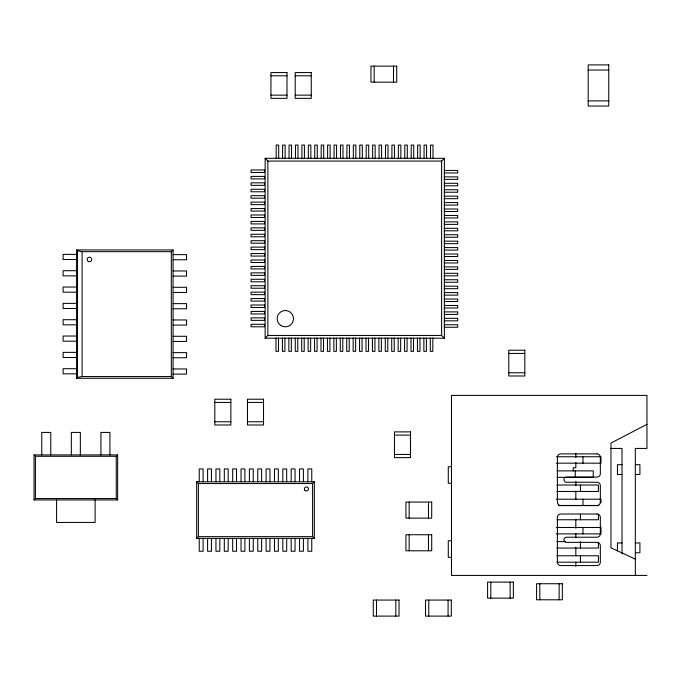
<?xml version="1.0" encoding="UTF-8"?>
<svg xmlns="http://www.w3.org/2000/svg" width="681" height="681" viewBox="0 0 681 681"><rect width="100%" height="100%" fill="white"/><g stroke="black" fill="none" stroke-linecap="round" stroke-linejoin="round"><path stroke-width="1.02" d="M173.059 378.278L171.323 376.55L171.323 251.672L173.059 249.944L76.612 249.944L76.612 378.278L173.059 378.278L173.059 249.944M76.612 378.278L77.481 377.419L82.095 376.55L171.323 376.55M34.05 499.939L35.429 498.56L116.255 498.56L117.643 499.939L117.643 454.925L34.05 454.925L34.05 499.939L117.643 499.939M34.05 454.925L35.429 456.304L116.255 456.304L117.643 454.925M265.139 158.307L267.888 161.065L441.611 161.065L444.37 158.307L444.37 338.202L265.139 338.202L265.139 158.307L444.37 158.307M265.139 338.202L267.888 335.452L267.888 161.065M196.664 538.39L198.401 536.645L312.588 536.645L314.333 538.39L314.333 481.807L196.664 481.807L196.664 538.39L314.333 538.39M196.664 481.807L198.401 483.544L312.588 483.544L314.333 481.807M646.95 424.331L610.976 443.059L610.976 547.856L635.33 559.101M588.18 70.032L608.754 70.032M270.953 75.804L286.999 75.804M295.205 75.804L311.26 75.804M270.953 95.127L286.999 95.127M295.205 95.127L311.26 95.127M588.18 100.899L608.754 100.899M444.293 170.437L457.717 170.437L457.717 172.94L444.293 172.94M444.293 176.864L457.717 176.864L457.717 179.375L444.293 179.375M444.293 183.291L457.717 183.291L457.717 185.802L444.293 185.802M444.293 189.727L457.717 189.727L457.717 192.229L444.293 192.229M444.293 196.154L457.717 196.154L457.717 198.665L444.293 198.665M444.293 202.58L457.717 202.58L457.717 205.092L444.293 205.092M444.293 209.016L457.717 209.016L457.717 211.519L444.293 211.519M444.293 215.443L457.717 215.443L457.717 217.954L444.293 217.954M444.293 221.87L457.717 221.87L457.717 224.381L444.293 224.381M444.293 228.305L457.717 228.305L457.717 230.808L444.293 230.808M444.293 234.732L457.717 234.732L457.717 237.243L444.293 237.243M444.293 241.159L457.717 241.159L457.717 243.67L444.293 243.67M444.293 247.595L457.717 247.595L457.717 250.097L444.293 250.097M76.612 249.944L77.481 250.812L82.095 251.672L171.323 251.672M444.293 254.022L457.717 254.022L457.717 256.533L444.293 256.533M76.612 254.379L63.112 254.379L63.112 259.521L76.612 259.521M173.059 254.634L186.56 254.634L186.56 259.776L173.059 259.776M444.293 260.457L457.717 260.457L457.717 262.96L444.293 262.96M444.293 266.884L457.717 266.884L457.717 269.387L444.293 269.387M76.612 270.706L63.112 270.706L63.112 275.856L76.612 275.856M173.059 270.97L186.56 270.97L186.56 276.111L173.059 276.111M444.293 273.311L457.717 273.311L457.717 275.822L444.293 275.822M444.293 279.746L457.717 279.746L457.717 282.249L444.293 282.249M444.293 286.173L457.717 286.173L457.717 288.684L444.293 288.684M76.612 287.041L63.112 287.041L63.112 292.183L76.612 292.183M173.059 287.297L186.56 287.297L186.56 292.447L173.059 292.447M444.293 292.6L457.717 292.6L457.717 295.111L444.293 295.111M444.293 299.036L457.717 299.036L457.717 301.538L444.293 301.538M76.612 303.377L63.112 303.377L63.112 308.519L76.612 308.519M173.059 303.632L186.56 303.632L186.56 308.774L173.059 308.774M444.293 305.463L457.717 305.463L457.717 307.974L444.293 307.974M444.293 311.889L457.717 311.889L457.717 314.401L444.293 314.401M444.293 318.325L457.717 318.325L457.717 320.828L444.293 320.828M76.612 319.704L63.112 319.704L63.112 324.846L76.612 324.846M173.059 319.959L186.56 319.959L186.56 325.109L173.059 325.109M444.293 324.752L457.717 324.752L457.717 327.263L444.293 327.263M267.888 335.452L441.611 335.452L444.37 338.202M76.612 336.039L63.112 336.039L63.112 341.181L76.612 341.181M173.059 336.295L186.56 336.295L186.56 341.436L173.059 341.436M76.612 352.366L63.112 352.366L63.112 357.516L76.612 357.516M173.059 352.63L186.56 352.63L186.56 357.772L173.059 357.772M508.784 353.448L524.83 353.448M76.612 368.702L63.112 368.702L63.112 373.843L76.612 373.843M173.059 368.957L186.56 368.957L186.56 374.099L173.059 374.099M508.784 372.771L524.83 372.771M214.804 402.437L230.859 402.437M247.475 402.437L263.521 402.437M214.804 421.769L230.859 421.769M247.475 421.769L263.521 421.769M394.461 435.108L410.507 435.108M610.465 448.43L622.017 448.43L622.017 553.713M394.461 454.431L410.507 454.431M556.437 456.747L600.982 456.747L600.982 463.174L556.275 463.174M622.017 464.672L617.429 464.672L617.429 474.487L622.017 474.487M635.33 464.672L639.919 464.672L639.919 474.487L635.33 474.487M451.418 466.757L448.285 466.757L448.285 483.28L451.418 483.28M557.032 470.886L593.262 470.886L593.262 477.321L557.032 477.321M556.879 485.034L598.412 485.034L598.412 491.461L556.879 491.461M556.275 499.182L600.982 499.182L600.982 502.859M558.556 505.608L598.863 505.608M556.879 519.756L598.412 519.756L598.412 514.249M556.275 527.469L600.982 527.469L600.982 533.904L556.275 533.904M451.418 540.757L448.285 540.757L448.285 557.279L451.418 557.279M556.879 541.616L565.349 541.616M622.017 542.944L617.429 542.944L617.429 550.793M635.33 542.944L639.919 542.944L639.919 552.759L635.33 552.759M556.879 548.052L598.412 548.052L598.412 542.536M556.879 555.764L598.412 555.764L598.412 562.191L556.879 562.191M646.95 575.419L451.477 575.419L451.477 395.389L646.95 395.389L646.95 448.43L635.33 448.43L635.33 575.419M582.979 456.747L582.979 463.174M582.979 499.182L582.979 505.608M582.979 527.469L582.979 533.904M580.408 485.034L580.408 491.461M580.408 514.249L580.408 519.756M580.408 541.616L580.408 548.052M580.408 555.764L580.408 562.191M575.828 453.52L575.828 457.589M575.828 462.68L575.828 467.77L573.257 467.77L573.257 470.911M575.828 481.458L575.828 485.706M575.828 491.018L575.828 499.522M575.828 519.714L575.828 528.218M575.828 533.529L575.828 537.777M575.828 547.345L575.828 555.841M575.828 562.217L575.828 566.473M575.258 470.886L575.258 477.321M559.135 583.728L559.135 599.782M539.812 583.728L539.812 599.782M510.137 582.102L510.137 598.148M490.814 582.102L490.814 598.148M448.081 600.063L448.081 616.109M441.611 161.065L441.611 335.452M433.005 158.494L433.005 145.07L430.503 145.07L430.503 158.494M432.81 337.938L432.81 351.362L430.298 351.362L430.298 337.938M428.749 600.063L428.749 616.109M428.477 502.067L428.477 518.122M428.477 534.738L428.477 550.784M426.578 158.494L426.578 145.07L424.076 145.07L424.076 158.494M426.383 337.938L426.383 351.362L423.871 351.362L423.871 337.938M420.151 158.494L420.151 145.07L417.64 145.07L417.64 158.494M419.947 337.938L419.947 351.362L417.444 351.362L417.444 337.938M413.716 158.494L413.716 145.07L411.213 145.07L411.213 158.494M413.52 337.938L413.52 351.362L411.009 351.362L411.009 337.938M409.153 502.067L409.153 518.122M409.153 534.738L409.153 550.784M407.289 158.494L407.289 145.07L404.778 145.07L404.778 158.494M407.085 337.938L407.085 351.362L404.582 351.362L404.582 337.938M400.862 158.494L400.862 145.07L398.351 145.07L398.351 158.494M400.658 337.938L400.658 351.362L398.155 351.362L398.155 337.938M395.814 600.063L395.814 616.109M394.427 158.494L394.427 145.07L391.924 145.07L391.924 158.494M394.231 337.938L394.231 351.362L391.72 351.362L391.72 337.938M393.499 66.125L393.499 82.171M388 158.494L388 145.07L385.489 145.07L385.489 158.494M387.795 337.938L387.795 351.362L385.293 351.362L385.293 337.938M381.573 158.494L381.573 145.07L379.062 145.07L379.062 158.494M381.369 337.938L381.369 351.362L378.857 351.362L378.857 337.938M376.491 600.063L376.491 616.109M375.137 158.494L375.137 145.07L372.635 145.07L372.635 158.494M374.942 337.938L374.942 351.362L372.43 351.362L372.43 337.938M374.175 66.125L374.175 82.171M368.71 158.494L368.71 145.07L366.199 145.07L366.199 158.494M368.506 337.938L368.506 351.362L366.003 351.362L366.003 337.938M362.283 158.494L362.283 145.07L359.772 145.07L359.772 158.494M362.079 337.938L362.079 351.362L359.568 351.362L359.568 337.938M355.848 158.494L355.848 145.07L353.345 145.07L353.345 158.494M355.652 337.938L355.652 351.362L353.141 351.362L353.141 337.938M349.421 158.494L349.421 145.07L346.91 145.07L346.91 158.494M349.217 337.938L349.217 351.362L346.714 351.362L346.714 337.938M342.994 158.494L342.994 145.07L340.483 145.07L340.483 158.494M342.79 337.938L342.79 351.362L340.279 351.362L340.279 337.938M336.559 158.494L336.559 145.07L334.056 145.07L334.056 158.494M336.363 337.938L336.363 351.362L333.852 351.362L333.852 337.938M330.132 158.494L330.132 145.07L327.621 145.07L327.621 158.494M329.927 337.938L329.927 351.362L327.425 351.362L327.425 337.938M323.696 158.494L323.696 145.07L321.194 145.07L321.194 158.494M323.501 337.938L323.501 351.362L320.989 351.362L320.989 337.938M317.269 158.494L317.269 145.07L314.767 145.07L314.767 158.494M317.074 337.938L317.074 351.362L314.562 351.362L314.562 337.938M312.588 483.544L312.588 536.645M311.762 481.807L311.762 468.945L307.897 468.945L307.897 481.807M311.762 538.39L311.762 551.244L307.897 551.244L307.897 538.39M310.842 158.494L310.842 145.07L308.331 145.07L308.331 158.494M310.638 337.938L310.638 351.362L308.135 351.362L308.135 337.938M304.407 158.494L304.407 145.07L301.904 145.07L301.904 158.494M304.211 337.938L304.211 351.362L301.7 351.362L301.7 337.938M303.403 481.807L303.403 468.945L299.538 468.945L299.538 481.807M303.403 538.39L303.403 551.244L299.538 551.244L299.538 538.39M297.98 158.494L297.98 145.07L295.469 145.07L295.469 158.494M297.784 337.938L297.784 351.362L295.273 351.362L295.273 337.938M295.043 481.807L295.043 468.945L291.179 468.945L291.179 481.807M295.043 538.39L295.043 551.244L291.179 551.244L291.179 538.39M291.553 158.494L291.553 145.07L289.042 145.07L289.042 158.494M291.349 337.938L291.349 351.362L288.846 351.362L288.846 337.938M286.684 481.807L286.684 468.945L282.828 468.945L282.828 481.807M286.684 538.39L286.684 551.244L282.828 551.244L282.828 538.39M285.118 158.494L285.118 145.07L282.615 145.07L282.615 158.494M284.922 337.938L284.922 351.362L282.411 351.362L282.411 337.938M278.691 158.494L278.691 145.07L276.18 145.07L276.18 158.494M278.486 337.938L278.486 351.362L275.984 351.362L275.984 337.938M278.325 481.807L278.325 468.945L274.469 468.945L274.469 481.807M278.325 538.39L278.325 551.244L274.469 551.244L274.469 538.39M269.965 481.807L269.965 468.945L266.109 468.945L266.109 481.807M269.965 538.39L269.965 551.244L266.109 551.244L266.109 538.39M261.606 481.807L261.606 468.945L257.75 468.945L257.75 481.807M261.606 538.39L261.606 551.244L257.75 551.244L257.75 538.39M253.247 481.807L253.247 468.945L249.391 468.945L249.391 481.807M253.247 538.39L253.247 551.244L249.391 551.244L249.391 538.39M244.888 481.807L244.888 468.945L241.031 468.945L241.031 481.807M244.888 538.39L244.888 551.244L241.031 551.244L241.031 538.39M236.528 481.807L236.528 468.945L232.672 468.945L232.672 481.807M236.528 538.39L236.528 551.244L232.672 551.244L232.672 538.39M228.169 481.807L228.169 468.945L224.313 468.945L224.313 481.807M228.169 538.39L228.169 551.244L224.313 551.244L224.313 538.39M219.81 481.807L219.81 468.945L215.954 468.945L215.954 481.807M219.81 538.39L219.81 551.244L215.954 551.244L215.954 538.39M211.451 481.807L211.451 468.945L207.594 468.945L207.594 481.807M211.451 538.39L211.451 551.244L207.594 551.244L207.594 538.39M203.091 481.807L203.091 468.945L199.235 468.945L199.235 481.807M203.091 538.39L203.091 551.244L199.235 551.244L199.235 538.39M198.401 483.544L198.401 536.645M116.255 456.304L116.255 498.56M109.922 454.925L109.922 432.418L100.924 432.418L100.924 454.925M95.11 499.939L95.11 522.438L56.583 522.438L56.583 499.939M82.095 251.672L82.095 376.55M80.349 454.925L80.349 432.418L71.343 432.418L71.343 454.925M77.481 250.812L77.481 377.419M50.769 454.925L50.769 432.418L41.762 432.418L41.762 454.925M35.429 456.304L35.429 498.56M608.754 64.891L588.18 64.891L588.18 106.04L608.754 106.04L608.754 64.891M396.725 66.125L370.949 66.125L370.949 82.171L396.725 82.171L396.725 66.125M286.999 72.578L270.953 72.578L270.953 98.345L286.999 98.345L286.999 72.578M311.26 72.578L295.205 72.578L295.205 98.345L311.26 98.345L311.26 72.578M264.475 169.969L251.051 169.969L251.051 172.48L264.475 172.48L264.475 169.969M264.475 176.405L251.051 176.405L251.051 178.907L264.475 178.907L264.475 176.405M264.475 182.831L251.051 182.831L251.051 185.343L264.475 185.343L264.475 182.831M264.475 189.267L251.051 189.267L251.051 191.77L264.475 191.77L264.475 189.267M264.475 195.694L251.051 195.694L251.051 198.197L264.475 198.197L264.475 195.694M264.475 202.121L251.051 202.121L251.051 204.632L264.475 204.632L264.475 202.121M264.475 208.556L251.051 208.556L251.051 211.059L264.475 211.059L264.475 208.556M264.475 214.983L251.051 214.983L251.051 217.486L264.475 217.486L264.475 214.983M264.475 221.41L251.051 221.41L251.051 223.921L264.475 223.921L264.475 221.41M264.475 227.846L251.051 227.846L251.051 230.348L264.475 230.348L264.475 227.846M264.475 234.273L251.051 234.273L251.051 236.784L264.475 236.784L264.475 234.273M264.475 240.699L251.051 240.699L251.051 243.211L264.475 243.211L264.475 240.699M264.475 247.135L251.051 247.135L251.051 249.638L264.475 249.638L264.475 247.135M264.475 253.562L251.051 253.562L251.051 256.073L264.475 256.073L264.475 253.562M264.475 259.989L251.051 259.989L251.051 262.5L264.475 262.5L264.475 259.989M264.475 266.424L251.051 266.424L251.051 268.927L264.475 268.927L264.475 266.424M264.475 272.851L251.051 272.851L251.051 275.362L264.475 275.362L264.475 272.851M264.475 279.278L251.051 279.278L251.051 281.789L264.475 281.789L264.475 279.278M264.475 285.714L251.051 285.714L251.051 288.216L264.475 288.216L264.475 285.714M264.475 292.14L251.051 292.14L251.051 294.652L264.475 294.652L264.475 292.14M264.475 298.567L251.051 298.567L251.051 301.079L264.475 301.079L264.475 298.567M264.475 305.003L251.051 305.003L251.051 307.506L264.475 307.506L264.475 305.003M264.475 311.43L251.051 311.43L251.051 313.941L264.475 313.941L264.475 311.43M264.475 317.865L251.051 317.865L251.051 320.368L264.475 320.368L264.475 317.865M264.475 324.292L251.051 324.292L251.051 326.795L264.475 326.795L264.475 324.292M524.83 350.221L508.784 350.221L508.784 375.989L524.83 375.989L524.83 350.221M230.859 399.219L214.804 399.219L214.804 424.987L230.859 424.987L230.859 399.219M263.521 399.219L247.475 399.219L247.475 424.987L263.521 424.987L263.521 399.219M410.507 431.882L394.461 431.882L394.461 457.649L410.507 457.649L410.507 431.882M596.982 453.887L560.744 453.887A3.345 3.345 0 0 0 557.39 457.232L557.39 502.11A3.345 3.345 0 0 0 560.744 505.455L596.982 505.455A3.345 3.345 0 0 0 600.336 502.11L600.336 485.587A3.345 3.345 0 0 0 596.982 482.242L566.524 482.242A2.571 2.571 0 0 1 563.953 479.671A2.571 2.571 0 0 1 566.524 477.1L596.982 477.1A3.345 3.345 0 0 0 600.336 473.746L600.336 457.232A3.345 3.345 0 0 0 596.982 453.887M431.703 502.067L405.936 502.067L405.936 518.122L431.703 518.122L431.703 502.067M596.982 514.01L560.744 514.01A3.345 3.345 0 0 0 557.39 517.364L557.39 562.234A3.345 3.345 0 0 0 560.744 565.579L596.982 565.579A3.345 3.345 0 0 0 600.336 562.234L600.336 545.719A3.345 3.345 0 0 0 596.982 542.365L566.524 542.365A2.571 2.571 0 0 1 563.953 539.795A2.571 2.571 0 0 1 566.524 537.224L596.982 537.224A3.345 3.345 0 0 0 600.336 533.878L600.336 517.364A3.345 3.345 0 0 0 596.982 514.01M431.703 534.738L405.936 534.738L405.936 550.784L431.703 550.784L431.703 534.738M513.363 582.102L487.596 582.102L487.596 598.148L513.363 598.148L513.363 582.102M562.353 583.728L536.585 583.728L536.585 599.782L562.353 599.782L562.353 583.728M399.04 600.063L373.265 600.063L373.265 616.109L399.04 616.109L399.04 600.063M451.299 600.063L425.531 600.063L425.531 616.109L451.299 616.109L451.299 600.063M88.3 261.444A2.273 2.273 0 0 0 91.714 259.47A2.273 2.273 0 0 0 88.3 257.503A2.273 2.273 0 0 0 88.3 261.444M304.969 490.397A2.034 2.034 0 0 0 308.365 489.486A2.034 2.034 0 0 0 305.88 487A2.034 2.034 0 0 0 304.969 490.397M281.015 325.612A8.163 8.163 0 0 0 293.485 318.929A8.163 8.163 0 0 0 281.466 311.472A8.163 8.163 0 0 0 281.015 325.612"/></g></svg>
